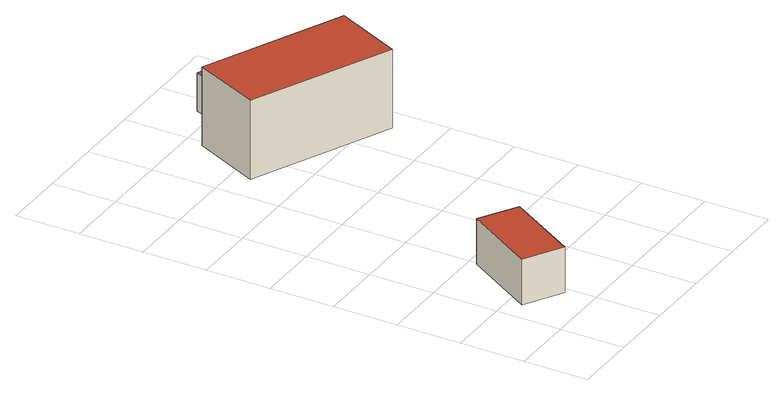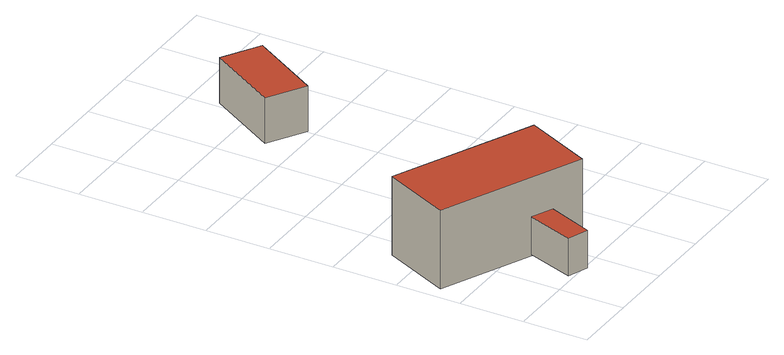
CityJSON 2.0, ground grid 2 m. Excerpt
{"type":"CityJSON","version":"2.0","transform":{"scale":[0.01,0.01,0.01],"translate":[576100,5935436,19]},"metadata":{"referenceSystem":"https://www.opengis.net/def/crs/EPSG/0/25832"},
"CityObjects":{
"building1":{"type":"Building","attributes":{"Grundfläche 2D":"3.384336","Grundhöhe NN":"19.822"},"geometry":[{"type":"Solid","lod":"3","boundaries":[[[[0,1,2,3]],[[4,5,3,2]],[[5,6,0,3]],[[6,7,1,0]],[[7,4,2,1]],[[7,6,5,4]]]],"semantics":{"surfaces":[{"type":"RoofSurface"},{"type":"WallSurface"},{"type":"GroundSurface"}],"values":[[0,1,1,1,1,2]]}}]},
"building2":{"type":"Building","attributes":{"Grundfläche 2D":"10.837787","Grundhöhe NN":"20.024"},"geometry":[{"type":"Solid","lod":"3","boundaries":[[[[8,9,10,11]],[[9,8,12,13]],[[10,9,13,14]],[[11,10,14,15]],[[8,11,15,12]],[[13,12,15,14]]]],"semantics":{"surfaces":[{"type":"RoofSurface"},{"type":"WallSurface"},{"type":"GroundSurface"}],"values":[[0,1,1,1,1,2]]}}]},
"building3":{"type":"Building","attributes":{"Grundfläche 2D":"1.097914","Grundhöhe NN":"20.095"},"geometry":[{"type":"Solid","lod":"3","boundaries":[[[[16,17,18,19]],[[20,21,19,18]],[[21,22,16,19]],[[22,23,17,16]],[[23,20,18,17]],[[23,22,21,20]]]],"semantics":{"surfaces":[{"type":"RoofSurface"},{"type":"WallSurface"},{"type":"GroundSurface"}],"values":[[0,1,1,1,1,2]]}}]}
},
"vertices":[
[181,89,226],[311,306,226],[196,375,226],[66,158,226],[196,375,82],[66,158,82],[181,89,82],[311,306,82],
[789,1130,351],[355,1330,351],[260,1124,351],[694,924,351],[789,1130,102],[355,1330,102],[260,1124,102],[694,924,102],
[513,1257,228],[565,1406,228],[501,1429,228],[446,1288,228],[501,1429,109],[446,1288,109],[513,1257,109],[565,1406,109]
]}
